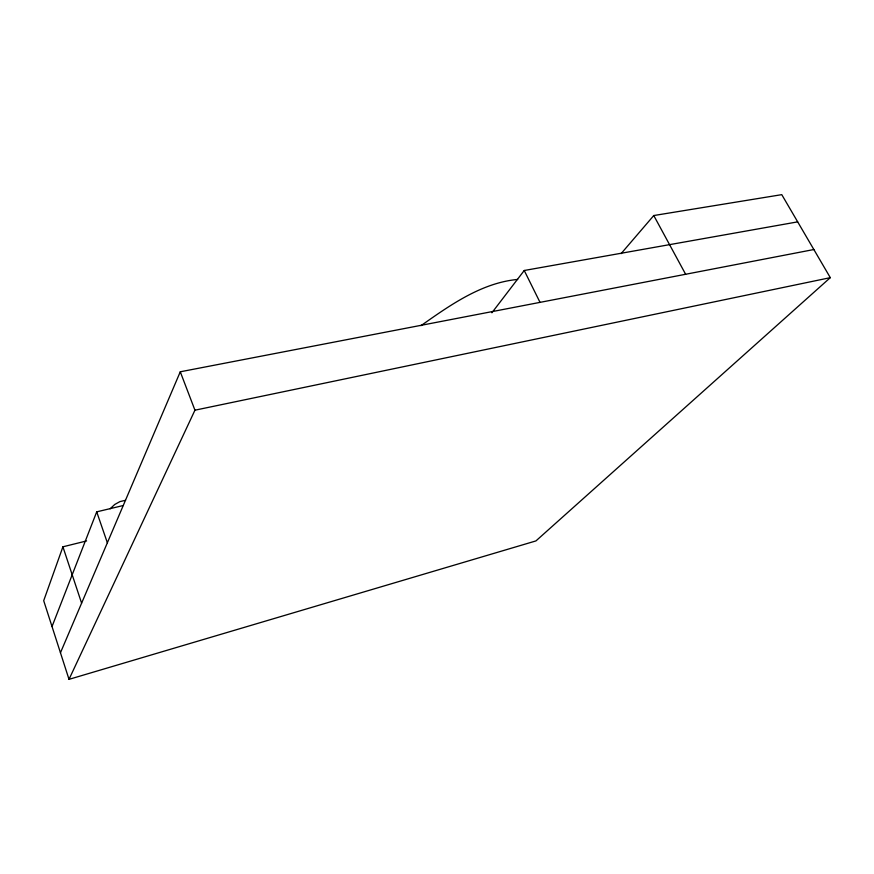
<?xml version="1.0" encoding="UTF-8"?>
<svg xmlns="http://www.w3.org/2000/svg" width="874" height="874" viewBox="0 0 874 874"><rect width="100%" height="100%" fill="white"/><g stroke="black" fill="none" stroke-linecap="round" stroke-linejoin="round"><path stroke-width="1.31" d="M86.581 540.94L62.917 546.807L43.7 600.689L69.013 679.349L535.937 540.919L830.3 277.659L781.771 194.651L653.774 215.539L621.086 253.657M52.025 626.538L96.708 511.847L123.103 505.554M60.459 652.758L180.273 371.789L813.858 249.527M69.013 679.349L194.946 410.19L180.273 371.789M491.898 312.783L524.236 270.492L797.678 221.865M110.102 508.81L114.756 504.462L119.967 501.589L125.572 500.289M420.962 325.674C450.012 305.234 481.519 282.794 517.681 279.429M194.946 410.19L830.3 277.659M653.774 215.539L685.631 274.272M524.236 270.492L540.023 302.371M96.708 511.847L107.36 542.776M62.917 546.807L81.61 603.158"/></g></svg>
